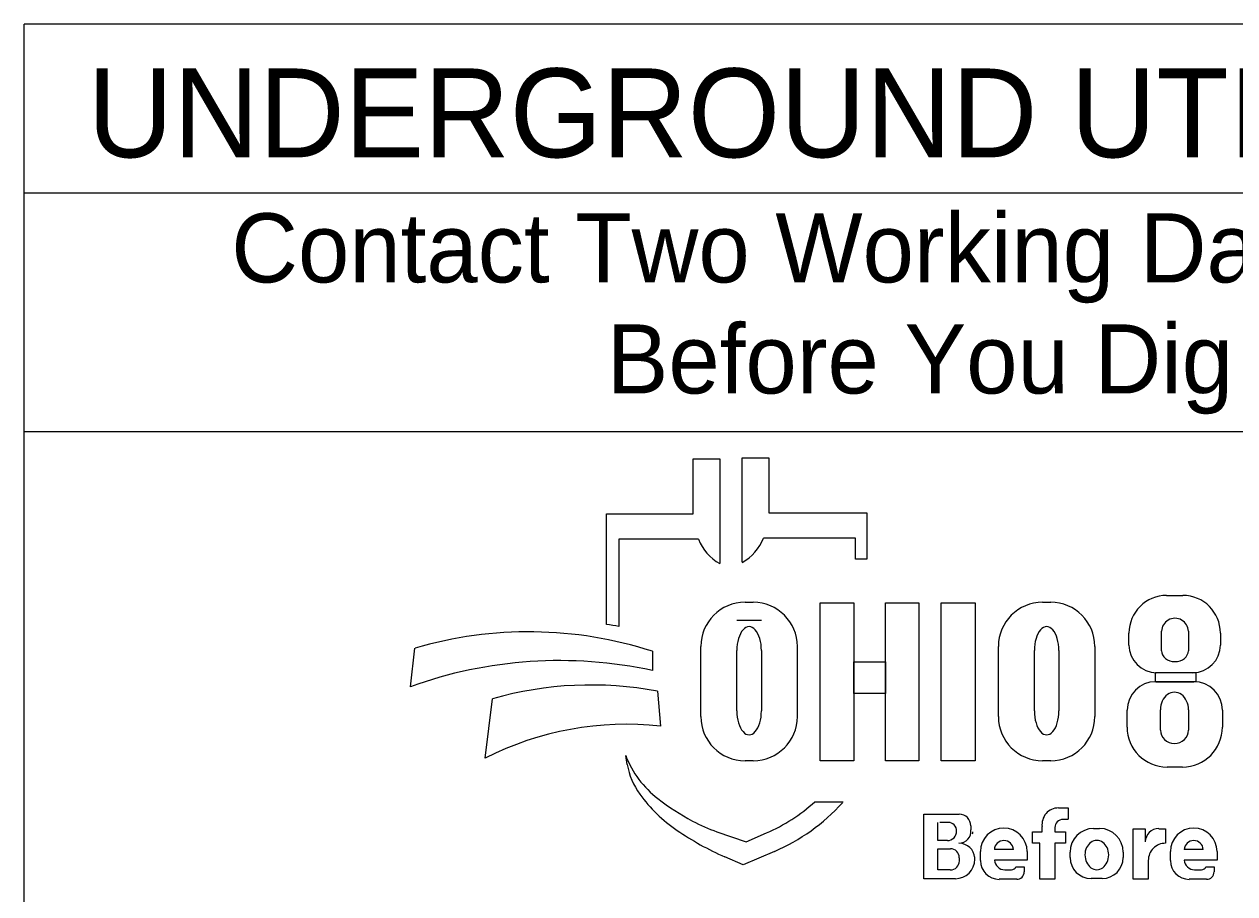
# Model space of a CAD drawing. Extents: x -42 to 202, y -27 to 49.
# Drawn here: x -41.339 to -38.885, y -24.691 to -22.929 of the extents above; entities that cross this region are included whole.
import ezdxf

# ---------------------------------------------------------------- set-up
doc = ezdxf.new("R2010")
doc.units = 0
doc.layers.add('GM_X_County', color=7, linetype='Continuous')
doc.layers.add('GM_X_Section', color=7, linetype='Continuous')

msp = doc.modelspace()

# ---------------------------------------------------------------- linework, layer by layer
at = {"layer": 'GM_X_County'}
for p, q in [((-39.9827, -23.9208), (-39.9827, -23.8093)), ((-39.9827, -23.8093), (-39.929, -23.8093)), ((-39.929, -23.8093), (-39.929, -24.0214)), ((-39.8834, -24.019), (-39.8834, -23.807)), ((-39.8834, -23.807), (-39.8297, -23.807)), ((-39.8297, -23.807), (-39.8297, -23.9185)), ((-40.1586, -24.1447), (-40.1586, -23.9208)), ((-40.1586, -23.9208), (-39.9827, -23.9208)), ((-39.8297, -23.9185), (-39.6305, -23.9185)), ((-39.6305, -23.9185), (-39.6305, -24.0123)), ((-40.1334, -23.9722), (-40.1334, -24.1491)), ((-39.9723, -23.9722), (-40.1334, -23.9722)), ((-39.6538, -23.9699), (-39.8401, -23.9699)), ((-39.6538, -24.0123), (-39.6538, -23.9699)), ((-39.6305, -24.0123), (-39.6538, -24.0123)), ((-39.0231, -24.086), (-38.9904, -24.086)), ((-39.8777, -24.1), (-39.8611, -24.1)), ((-39.2746, -24.1), (-39.2581, -24.1)), ((-39.8444, -24.137), (-39.8942, -24.137)), ((-39.0994, -24.1866), (-39.0994, -24.1623)), ((-39.0332, -24.198), (-39.0332, -24.1587)), ((-38.9791, -24.1587), (-38.9791, -24.198)), ((-38.9141, -24.1623), (-38.9141, -24.1866)), ((-40.556, -24.271), (-40.5466, -24.1929)), ((-39.9671, -24.3315), (-39.9671, -24.1894)), ((-39.7717, -24.1894), (-39.7717, -24.3315)), ((-39.3641, -24.3315), (-39.3641, -24.1894)), ((-39.1686, -24.1894), (-39.1686, -24.3315)), ((-40.0653, -24.1993), (-40.0653, -24.2382)), ((-39.8942, -24.3201), (-39.8942, -24.1977)), ((-39.8444, -24.1977), (-39.8444, -24.3201)), ((-39.2912, -24.3201), (-39.2912, -24.1977)), ((-39.2414, -24.1977), (-39.2414, -24.3201)), ((-38.9701, -24.2426), (-39.0434, -24.2426)), ((-39.0452, -24.2609), (-38.9679, -24.2609)), ((-40.0554, -24.28), (-40.0491, -24.3509)), ((-40.4042, -24.4155), (-40.3895, -24.2954)), ((-39.1031, -24.3528), (-39.1031, -24.3188)), ((-39.0356, -24.3588), (-39.0356, -24.3179)), ((-38.9788, -24.3179), (-38.9788, -24.3588)), ((-38.91, -24.3188), (-38.91, -24.3528)), ((-40.1165, -24.4284), (-40.1195, -24.4105)), ((-39.8611, -24.4209), (-39.8777, -24.4209)), ((-39.2581, -24.4209), (-39.2746, -24.4209)), ((-38.991, -24.4338), (-39.0222, -24.4338)), ((-39.7362, -24.5043), (-39.6788, -24.5043)), ((-39.5149, -24.66), (-39.5149, -24.5293)), ((-39.5149, -24.5293), (-39.4437, -24.5293)), ((-39.2423, -24.5165), (-39.2228, -24.5165)), ((-39.2228, -24.5165), (-39.2228, -24.5395)), ((-39.4869, -24.5828), (-39.4869, -24.5459)), ((-39.4617, -24.5459), (-39.483, -24.5459)), ((-39.4199, -24.5531), (-39.4199, -24.561)), ((-39.2756, -24.5649), (-39.2756, -24.5545)), ((-39.2495, -24.5565), (-39.2495, -24.5649)), ((-39.2228, -24.54), (-39.233, -24.54)), ((-39.1711, -24.5583), (-39.159, -24.5583)), ((-39.0908, -24.6612), (-39.0908, -24.5586)), ((-39.0908, -24.5586), (-39.0663, -24.5586)), ((-39.0663, -24.5586), (-39.0663, -24.5854)), ((-39.039, -24.5586), (-39.0252, -24.5586)), ((-39.0252, -24.5586), (-39.0252, -24.5882)), ((-39.9346, -24.5647), (-39.8752, -24.5852)), ((-39.8752, -24.5852), (-39.8341, -24.5673)), ((-39.4675, -24.5828), (-39.4869, -24.5828)), ((-39.2949, -24.5879), (-39.2949, -24.5649)), ((-39.2949, -24.5649), (-39.2756, -24.5649)), ((-39.2495, -24.5649), (-39.2279, -24.5649)), ((-39.2279, -24.5649), (-39.2279, -24.5879)), ((-39.8179, -24.6047), (-39.8812, -24.6322)), ((-39.4869, -24.6422), (-39.4869, -24.5993)), ((-39.4869, -24.5993), (-39.4614, -24.5993)), ((-39.4003, -24.6233), (-39.4003, -24.6048)), ((-39.3338, -24.6009), (-39.3723, -24.6009)), ((-39.3058, -24.6048), (-39.3058, -24.6225)), ((-39.28, -24.5879), (-39.2949, -24.5879)), ((-39.28, -24.6612), (-39.28, -24.5879)), ((-39.2279, -24.5879), (-39.2495, -24.5879)), ((-39.2495, -24.5879), (-39.2495, -24.6612)), ((-39.2189, -24.6169), (-39.2189, -24.6061)), ((-39.1111, -24.6061), (-39.1111, -24.6169)), ((-39.0154, -24.6233), (-39.0154, -24.6048)), ((-38.9488, -24.6009), (-38.9874, -24.6009)), ((-38.9209, -24.6048), (-38.9209, -24.6225)), ((-39.8812, -24.6322), (-39.9186, -24.6157)), ((-39.4433, -24.6175), (-39.4433, -24.6238)), ((-39.4119, -24.6204), (-39.4119, -24.6207)), ((-39.3058, -24.6225), (-39.3722, -24.6225)), ((-39.0603, -24.6231), (-39.0603, -24.6612)), ((-38.9209, -24.6225), (-38.9873, -24.6225)), ((-39.4512, -24.66), (-39.5149, -24.66)), ((-39.4616, -24.6422), (-39.4869, -24.6422)), ((-39.3513, -24.6418), (-39.3372, -24.6418)), ((-39.3286, -24.6362), (-39.3117, -24.6362)), ((-39.3117, -24.6362), (-39.3117, -24.646)), ((-39.1539, -24.6597), (-39.1761, -24.6597)), ((-38.9664, -24.6418), (-38.9523, -24.6418)), ((-38.9437, -24.6362), (-38.9268, -24.6362)), ((-38.9268, -24.6362), (-38.9268, -24.646)), ((-39.327, -24.6612), (-39.3624, -24.6612)), ((-39.2495, -24.6612), (-39.28, -24.6612)), ((-39.0603, -24.6612), (-39.0908, -24.6612)), ((-38.9421, -24.6612), (-38.9774, -24.6612))]:
    msp.add_line(p, q, dxfattribs=at)
for points in [[(-39.7252, -24.101), (-39.6573, -24.101), (-39.6573, -24.421), (-39.7252, -24.421)], [(-39.5931, -24.101), (-39.5251, -24.101), (-39.5251, -24.421), (-39.5931, -24.421)], [(-39.4798, -24.101), (-39.411, -24.101), (-39.411, -24.421), (-39.4798, -24.421)], [(-39.6573, -24.2209), (-39.5931, -24.2209), (-39.5931, -24.2849), (-39.6573, -24.2849)], [(-39.0456, -24.2425), (-38.9639, -24.2425), (-38.9639, -24.261), (-39.0456, -24.261)]]:
    msp.add_lwpolyline(points, close=True, dxfattribs=at)
for centre, radius, start, end in [((-39.8809, -23.9355), 0.0985, 201.9296, 240.7469), ((-39.9315, -23.9331), 0.0985, 299.2531, 338.0704), ((-39.0231, -24.1623), 0.0763, 90, 180), ((-38.9904, -24.1623), 0.0763, 0, 90), ((-39.8777, -24.1894), 0.0895, 90, 180), ((-39.8611, -24.1894), 0.0895, 0, 90), ((-39.2746, -24.1894), 0.0895, 90, 180), ((-39.2581, -24.1894), 0.0895, 0, 90), ((-40.2867, -24.9537), 0.8191, 79.2074, 81.0007), ((-40.3165, -24.9789), 0.8191, 72.1402, 106.3144), ((-39.0434, -24.1866), 0.056, 180, 270), ((-38.9701, -24.1866), 0.056, 270, 0), ((-40.2534, -25.11), 0.8919, 77.8238, 109.8274), ((-40.1895, -24.9997), 0.7322, 79.44, 105.8467), ((-39.0452, -24.3188), 0.0579, 90, 180), ((-38.9679, -24.3188), 0.0579, 0, 90), ((-39.8777, -24.3315), 0.0895, 180, 270), ((-39.8611, -24.3315), 0.0895, 270, 0), ((-39.2746, -24.3315), 0.0895, 180, 270), ((-39.2581, -24.3315), 0.0895, 270, 0), ((-40.1175, -24.9829), 0.6357, 83.8248, 116.8021), ((-39.0222, -24.3528), 0.081, 180, 270), ((-38.991, -24.3528), 0.081, 270, 0), ((-39.9321, -24.3384), 0.2008, 201.0457, 232.5314), ((-39.9752, -24.4043), 0.1433, 189.6817, 216.0884), ((-39.8415, -24.3069), 0.3088, 216.0884, 235.7167), ((-39.7396, -24.0872), 0.5173, 232.5314, 241.794), ((-39.9776, -24.2369), 0.3602, 293.4582, 312.0712), ((-39.9776, -24.2369), 0.401, 293.4582, 317.8286), ((-39.4437, -24.5531), 0.0238, 0, 90), ((-39.2423, -24.5501), 0.0335, 90, 187.5187), ((-39.675, -24.0626), 0.6044, 235.7167, 246.2325), ((-39.8248, -24.246), 0.3371, 241.794, 250.9821), ((-39.4657, -24.5628), 0.0169, 357.8325, 90), ((-39.4441, -24.5638), 0.0243, 270, 6.6529), ((-39.3531, -24.6048), 0.0473, 0, 180), ((-39.233, -24.5565), 0.0165, 90, 180), ((-39.1711, -24.6061), 0.0478, 90, 180), ((-39.159, -24.6061), 0.0478, 0, 90), ((-39.0394, -24.5854), 0.0269, 89.2449, 180), ((-38.9682, -24.6048), 0.0473, 0, 180), ((-39.4675, -24.5641), 0.0187, 270, 2.0582), ((-39.4335, -24.5653), 0.0175, 347.4023, 0), ((-39.353, -24.6019), 0.0193, 2.9632, 177.0368), ((-38.9681, -24.6019), 0.0193, 2.9632, 177.0368), ((-39.4614, -24.6175), 0.0181, 0, 90), ((-39.444, -24.6202), 0.0321, 4.0748, 90), ((-39.0254, -24.6231), 0.0349, 89.6033, 180), ((-39.4616, -24.6238), 0.0184, 270, 0), ((-39.4512, -24.6207), 0.0393, 270, 0), ((-39.4448, -24.6204), 0.033, 0, 11.7502), ((-39.3624, -24.6233), 0.038, 180, 270), ((-39.3513, -24.6208), 0.021, 184.827, 270), ((-39.1761, -24.6169), 0.0428, 180, 270), ((-39.1539, -24.6169), 0.0428, 270, 0), ((-38.9774, -24.6233), 0.038, 180, 270), ((-38.9664, -24.6208), 0.021, 184.827, 270), ((-39.3372, -24.6324), 0.00938, 270, 335.9979), ((-39.327, -24.646), 0.0152, 270, 0), ((-38.9523, -24.6324), 0.00938, 270, 335.9979), ((-38.9421, -24.646), 0.0152, 270, 0)]:
    msp.add_arc(centre, radius, start, end, dxfattribs=at)
for centre, major_axis, ratio, start_param, end_param in [((-39.0062, -24.1587), (0.0271, 0), 0.969373, 0, 3.141593), ((-39.8693, -24.1977), (0, 0.0484), 0.514403, 4.712389, 7.853982), ((-39.2663, -24.1977), (0, 0.0484), 0.514403, 4.712389, 7.853982), ((-39.0062, -24.198), (0.0271, 0), 0.818453, 3.141593, 6.283185), ((-39.0072, -24.3179), (0, 0.0358), 0.794529, 4.712389, 7.853982), ((-39.8693, -24.3201), (0, 0.0484), 0.514403, 1.570796, 4.712389), ((-39.2663, -24.3201), (0, 0.0484), 0.514403, 1.570796, 4.712389), ((-39.0072, -24.3588), (0.0284, 0), 0.959837, 3.141593, 6.283185), ((-39.1646, -24.6115), (0, 0.029), 0.832186, 4.712389, 7.853982), ((-39.1646, -24.6115), (0, 0.0302), 0.797287, 1.570796, 4.712389)]:
    msp.add_ellipse(centre, major_axis=major_axis, ratio=ratio, start_param=start_param, end_param=end_param, dxfattribs=at)
at = {"layer": 'GM_X_Section'}
for p, q in [((-41.3387, -25.2663), (-41.3387, -22.9288)), ((-37.0887, -22.9288), (-41.3387, -22.9288)), ((-41.3387, -23.2704), (-37.0887, -23.2704)), ((-41.3387, -23.7538), (-37.0887, -23.7538))]:
    msp.add_line(p, q, dxfattribs=at)

# ---------------------------------------------------------------- texts
at = {"layer": 'GM_X_County'}
for s, height, p in [('UNDERGROUND UTILITIES', 0.18, (-41.2105, -23.1984)), ('Contact Two Working Days', 0.14, (-40.919, -23.4519)), ('Before You Dig', 0.14, (-40.1579, -23.6769))]:
    msp.add_text(s, height=height, dxfattribs=at).set_placement(p)

doc.saveas('drawing.dxf')
